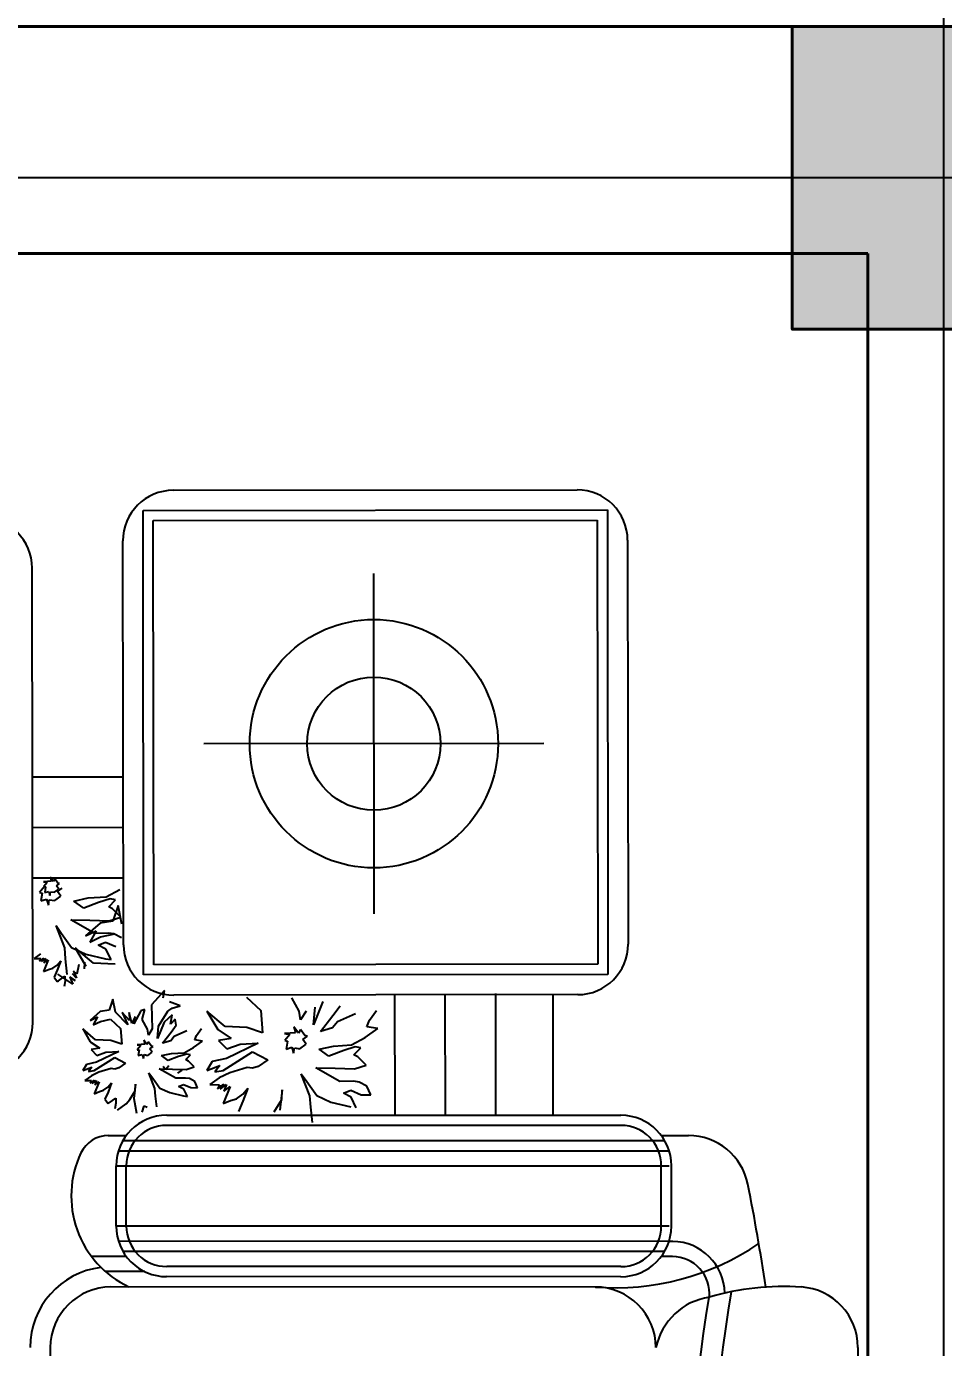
# Model space of a CAD drawing. Header units: feet. Extents: x 28652 to 66086, y -6769 to -640.
# Drawn here: x 49197.8 to 49234.1, y -4856.5 to -4804.2 of the extents above; entities that cross this region are included whole.
import ezdxf

# ---------------------------------------------------------------- set-up
doc = ezdxf.new("R2010")
doc.units = ezdxf.units.FT
doc.header["$LTSCALE"] = 50
doc.header["$MEASUREMENT"] = 0
doc.header["$PDMODE"] = 34
doc.linetypes.add('CENTER', pattern=[2, 1.25, -0.25, 0.25, -0.25])
for name, color, linetype in [('CL', 253, 'CENTER'), ('Furniture', 32, 'Continuous'), ('Hatch', 30, 'Continuous')]:
    doc.layers.add(name, color=color, linetype=linetype)
for name, color, linetype, lineweight in [('COLUMN', 145, 'Continuous', 40), ('DIMENSION', 142, 'Continuous', 13), ('wall', 6, 'Continuous', 40)]:
    doc.layers.add(name, color=color, linetype=linetype, lineweight=lineweight)
doc.styles.add('dimension', font='arial.ttf')
doc.dimstyles.new('1@100', dxfattribs={"dimscale": 0.1, "dimtxt": 60, "dimasz": 60, "dimexe": 60, "dimexo": 0, "dimgap": 30, "dimtad": 1, "dimdec": 0, "dimzin": 0, "dimdsep": 46, "dimlunit": 4, "dimtxsty": 'dimension', "dimcen": 0, "dimclrd": 256, "dimclre": 256, "dimclrt": 256, "dimadec": 0, "dimazin": 0, "dimtfac": 1, "dimtdec": 0, "dimtix": 1, "dimtofl": 0, "dimtmove": 0, "dimatfit": 3, "dimfxl": 60, "dimfxlon": 1, "dimtfillclr": 256, "dimtolj": 1, "dimtzin": 0, "dimlwd": -1, "dimlwe": -1, "dimarcsym": 0})

# ---------------------------------------------------------------- blocks, each defined once
blk = doc.blocks.new('column')
at = {"layer": 'Hatch'}
h = blk.add_hatch(color=256, dxfattribs=at)
h.dxf.hatch_style = 1
h.paths.add_polyline_path([(5267.643, 489.18), (5279.643, 489.18), (5279.643, 501.18), (5267.643, 501.18)])
at = {"layer": 'COLUMN'}
blk.add_lwpolyline([(5267.643, 501.18), (5279.643, 501.18), (5279.643, 489.18), (5267.643, 489.18)], close=True, dxfattribs=at)
blk = doc.blocks.new('*D978')
at = {"layer": 'Defpoints', "color": 0, "transparency": 16777216}
for p in [(49228.138, -4773.46), (49105.522, -4810.184), (49228.138, -4813.184)]:
    blk.add_point(p, dxfattribs=at)
at = {"layer": 'DIMENSION', "transparency": 16777216}
for p, q in [((49105.522, -4779.46), (49105.522, -4767.46)), ((49228.138, -4779.46), (49228.138, -4767.46)), ((49111.522, -4773.46), (49222.138, -4773.46))]:
    blk.add_line(p, q, dxfattribs=at)
for points in [[(49111.522, -4772.46), (49111.522, -4774.46), (49105.522, -4773.46)], [(49222.138, -4772.46), (49222.138, -4774.46), (49228.138, -4773.46)]]:
    blk.add_solid(points, dxfattribs=at)
at = {"layer": 'DIMENSION', "transparency": 16777216, "insert": (49166.83, -4766.615), "char_height": 6, "attachment_point": 5, "style": 'dimension'}
blk.add_mtext('\\A1;10\'-3" [3.11]', dxfattribs=at)
blk = doc.blocks.new('*D979')
at = {"layer": 'Defpoints', "color": 0, "transparency": 16777216}
for p in [(49240.138, -4773.46), (49228.138, -4813.184), (49240.138, -4813.184)]:
    blk.add_point(p, dxfattribs=at)
at = {"layer": 'DIMENSION', "transparency": 16777216}
for p, q in [((49228.138, -4779.46), (49228.138, -4767.46)), ((49240.138, -4779.46), (49240.138, -4767.46)), ((49222.138, -4773.46), (49216.138, -4773.46)), ((49246.138, -4773.46), (49252.138, -4773.46))]:
    blk.add_line(p, q, dxfattribs=at)
for points in [[(49222.138, -4772.46), (49222.138, -4774.46), (49228.138, -4773.46)], [(49246.138, -4772.46), (49246.138, -4774.46), (49240.138, -4773.46)]]:
    blk.add_solid(points, dxfattribs=at)
at = {"layer": 'DIMENSION', "transparency": 16777216, "insert": (49234.138, -4766.615), "char_height": 6, "attachment_point": 5, "style": 'dimension'}
blk.add_mtext("\\A1;1' [0.30]", dxfattribs=at)
blk = doc.blocks.new('*D983')
at = {"layer": 'Defpoints', "color": 0, "transparency": 16777216}
for p in [(49234.138, -4748.04), (49099.522, -4804.184), (49234.138, -4804.184)]:
    blk.add_point(p, dxfattribs=at)
at = {"layer": 'DIMENSION', "transparency": 16777216}
for p, q in [((49099.522, -4754.04), (49099.522, -4742.04)), ((49234.138, -4754.04), (49234.138, -4742.04)), ((49105.522, -4748.04), (49228.138, -4748.04))]:
    blk.add_line(p, q, dxfattribs=at)
for points in [[(49105.522, -4747.04), (49105.522, -4749.04), (49099.522, -4748.04)], [(49228.138, -4747.04), (49228.138, -4749.04), (49234.138, -4748.04)]]:
    blk.add_solid(points, dxfattribs=at)
at = {"layer": 'DIMENSION', "transparency": 16777216, "insert": (49166.83, -4741.195), "char_height": 6, "attachment_point": 5, "style": 'dimension'}
blk.add_mtext('\\A1;11\'-3" [3.42]', dxfattribs=at)
blk = doc.blocks.new('*D984')
at = {"layer": 'Defpoints', "color": 0, "transparency": 16777216}
for p in [(49359.138, -4748.04), (49234.138, -4804.184), (49359.138, -4804.184)]:
    blk.add_point(p, dxfattribs=at)
at = {"layer": 'DIMENSION', "transparency": 16777216}
for p, q in [((49234.138, -4754.04), (49234.138, -4742.04)), ((49359.138, -4754.04), (49359.138, -4742.04)), ((49240.138, -4748.04), (49353.138, -4748.04))]:
    blk.add_line(p, q, dxfattribs=at)
for points in [[(49240.138, -4747.04), (49240.138, -4749.04), (49234.138, -4748.04)], [(49353.138, -4747.04), (49353.138, -4749.04), (49359.138, -4748.04)]]:
    blk.add_solid(points, dxfattribs=at)
at = {"layer": 'DIMENSION', "transparency": 16777216, "insert": (49296.638, -4741.195), "char_height": 6, "attachment_point": 5, "style": 'dimension'}
blk.add_mtext('\\A1;10\'-5" [3.18]', dxfattribs=at)
blk = doc.blocks.new('*D985')
at = {"layer": 'Defpoints', "color": 0, "transparency": 16777216}
for p in [(49365.138, -4718.899), (48938.906, -4804.184), (49365.138, -4804.184)]:
    blk.add_point(p, dxfattribs=at)
at = {"layer": 'DIMENSION', "transparency": 16777216}
for p, q in [((48938.906, -4724.899), (48938.906, -4712.899)), ((49365.138, -4724.899), (49365.138, -4712.899)), ((48944.906, -4718.899), (49359.138, -4718.899))]:
    blk.add_line(p, q, dxfattribs=at)
for points in [[(48944.906, -4717.899), (48944.906, -4719.899), (48938.906, -4718.899)], [(49359.138, -4717.899), (49359.138, -4719.899), (49365.138, -4718.899)]]:
    blk.add_solid(points, dxfattribs=at)
at = {"layer": 'DIMENSION', "transparency": 16777216, "insert": (49152.022, -4712.054), "char_height": 6, "attachment_point": 5, "style": 'dimension'}
blk.add_mtext('\\A1;35\'-6" [10.83]', dxfattribs=at)
blk = doc.blocks.new('Sofa')
at = {"layer": 'Furniture'}
for p, q in [((12405.8, 2472.4), (12805.8, 2472.4)), ((12375.8, 1992.4), (12375.8, 2452.4)), ((12375.8, 2452.4), (12835.8, 2452.4)), ((12835.8, 2452.4), (12835.8, 1992.4)), ((12385.8, 2002.4), (12385.8, 2442.4)), ((12385.8, 2442.4), (12825.8, 2442.4)), ((12825.8, 2442.4), (12825.8, 2002.4)), ((12355.8, 2022.4), (12355.8, 2422.4)), ((12855.8, 2422.4), (12855.8, 2022.4)), ((12265.9, 1945.5), (12265.9, 2395.5)), ((12604.2, 2052.7), (12604.2, 2389.8)), ((12772.7, 2221.2), (12435.6, 2221.2)), ((12355.8, 2188.4), (12265.9, 2188.4)), ((12355.8, 2138.4), (12265.9, 2138.4)), ((12355.8, 2088.4), (12265.9, 2088.4)), ((12284.5, 2085.4), (12276.8, 2084.8)), ((12276.8, 2084.8), (12280.5, 2084.2)), ((12280.5, 2084.2), (12276.9, 2080)), ((12286.4, 2085.1), (12283.3, 2089.4)), ((12283.3, 2089.4), (12284.5, 2085.4)), ((12287.8, 2087.7), (12286.4, 2085.1)), ((12290.9, 2083.4), (12287.8, 2087.7)), ((12289.5, 2080.7), (12292.7, 2083.1)), ((12291.8, 2077.5), (12289.5, 2080.7)), ((12292.7, 2083.1), (12290.9, 2083.4)), ((12277.8, 2080.2), (12272.7, 2074.2)), ((12272.7, 2074.2), (12275.4, 2073.7)), ((12275.4, 2073.7), (12274, 2065.8)), ((12274, 2065.8), (12279.8, 2067.5)), ((12276.9, 2080), (12278.8, 2079.7)), ((12278.8, 2079.7), (12277.9, 2074.1)), ((12277.9, 2074.1), (12281.9, 2075.3)), ((12279.8, 2067.5), (12281.6, 2061.8)), ((12281.9, 2075.3), (12283.1, 2071.3)), ((12283.1, 2071.3), (12283.7, 2075)), ((12283.7, 2075), (12287.5, 2074.4)), ((12287.5, 2074.4), (12291.8, 2077.5)), ((12287.8, 2066.2), (12294, 2070.6)), ((12290.6, 2075.3), (12295.3, 2078.6)), ((12294, 2070.6), (12290.6, 2075.3)), ((12306.8, 2065.7), (12321, 2068.8)), ((12321, 2068.8), (12338.9, 2069.9)), ((12342.7, 2067.9), (12331.2, 2064.4)), ((12338.9, 2069.9), (12352.4, 2077.2)), ((12348, 2067), (12342.7, 2067.9)), ((12281.6, 2061.8), (12282.4, 2067.1)), ((12282.4, 2067.1), (12287.8, 2066.2)), ((12316.5, 2058.6), (12306.8, 2065.7)), ((12331.2, 2064.4), (12316.5, 2058.6)), ((12341.3, 2059.9), (12348, 2067)), ((12345.1, 2057.9), (12341.3, 2059.9)), ((12353.3, 2049.7), (12345.1, 2057.9)), ((12350.6, 2061.3), (12345.3, 2045.8)), ((12354.4, 2042.9), (12350.6, 2061.3)), ((12289.1, 2041.4), (12294.6, 2033.6)), ((12297.7, 2019.4), (12289.1, 2041.4)), ((12327.4, 2033.6), (12303.7, 2047.1)), ((12303.7, 2047.1), (12322.7, 2046.7)), ((12332.7, 2043.8), (12318.3, 2031.2)), ((12322.7, 2046.7), (12341.8, 2046.2)), ((12345.3, 2045.8), (12332.7, 2043.8)), ((12341.8, 2046.2), (12353.3, 2049.7)), ((12294.6, 2033.6), (12304.5, 2019.7)), ((12318.3, 2031.2), (12328.7, 2036.3)), ((12328.7, 2036.3), (12322.7, 2025)), ((12322.7, 2025), (12333.1, 2030.1)), ((12341.1, 2034), (12327.4, 2033.6)), ((12333.1, 2030.1), (12347.3, 2033.2)), ((12346.4, 2033.1), (12341.1, 2034)), ((12353.9, 2029.1), (12346.4, 2033.1)), ((12298.5, 2008.4), (12297.7, 2019.4)), ((12304.5, 2019.7), (12318.5, 2013.2)), ((12326, 2004), (12308.1, 2019.3)), ((12308.1, 2019.3), (12318.7, 2001.1)), ((12330.9, 2022.1), (12338.2, 2024.9)), ((12338.4, 2018.1), (12330.9, 2022.1)), ((12338.2, 2024.9), (12348.4, 2020.5)), ((12343.5, 2007.7), (12338.4, 2018.1)), ((12273.8, 2013.5), (12267.3, 2008.9)), ((12267.3, 2008.9), (12274, 2008.7)), ((12272.6, 2006.1), (12276.9, 2009.2)), ((12274, 2008.7), (12272.6, 2006.1)), ((12276.9, 2009.2), (12274.5, 2005.8)), ((12274.5, 2005.8), (12278.8, 2008.9)), ((12281.4, 2007.5), (12276.6, 1995.9)), ((12278.8, 2008.9), (12277.1, 2004.4)), ((12277.1, 2004.4), (12281.4, 2007.5)), ((12285.8, 1999.1), (12290.1, 2002.2)), ((12290.1, 2002.2), (12293.7, 2006.4)), ((12293.7, 2006.4), (12290.3, 1997.4)), ((12300.1, 1993.1), (12298.5, 2008.4)), ((12311.6, 2002.7), (12309.5, 1993.4)), ((12317.2, 1998.6), (12317.4, 2005.3)), ((12318.5, 2013.2), (12338.2, 2008.5)), ((12347.7, 2003.1), (12326, 2004)), ((12338.2, 2008.5), (12343.5, 2007.7)), ((12825.8, 2002.4), (12385.8, 2002.4)), ((12276.6, 1995.9), (12281.7, 1997.9)), ((12281.7, 1997.9), (12285.8, 1999.1)), ((12290.3, 1997.4), (12287.1, 1990.3)), ((12287.1, 1990.3), (12290.2, 1985.9)), ((12305.8, 1983.3), (12290.8, 1993.2)), ((12291.3, 1986.7), (12297.8, 1991.4)), ((12297.8, 1991.4), (12298, 1986.5)), ((12308.4, 1986.6), (12302.6, 1990.3)), ((12302.6, 1990.3), (12305.8, 1983.3)), ((12309.4, 1989.2), (12305.3, 1993.6)), ((12309.5, 1993.4), (12306.2, 1996.1)), ((12306.2, 1996.1), (12309.4, 1989.2)), ((12835.8, 1992.4), (12375.8, 1992.4)), ((12290.2, 1985.9), (12291.3, 1986.7)), ((12298, 1986.5), (12297.1, 1981)), ((12396.5, 1977), (12383.6, 1962.9)), ((12395.2, 1969.6), (12396.5, 1977)), ((12345.3, 1968.4), (12341.6, 1957.5)), ((12347.9, 1955.5), (12345.3, 1968.4)), ((12383.6, 1962.9), (12384.3, 1938.9)), ((12412.1, 1961.9), (12401.3, 1965.7)), ((12805.8, 1972.4), (12405.8, 1972.4)), ((12477.7, 1970.4), (12491.8, 1957.1)), ((12529.9, 1956.2), (12522.6, 1969.7)), ((12553.4, 1965.9), (12544.1, 1942.9)), ((12624.7, 1853.1), (12624.6, 1972.4)), ((12674.6, 1853), (12674.6, 1972.4)), ((12724.6, 1852.6), (12724.6, 1973.7)), ((12781.5, 1852.9), (12781.5, 1972.4)), ((12332.7, 1956.2), (12322.7, 1947.3)), ((12322.7, 1947.3), (12329.9, 1950.9)), ((12329.9, 1950.9), (12325.8, 1943)), ((12341.6, 1957.5), (12332.7, 1956.2)), ((12360.2, 1942.9), (12347.9, 1955.5)), ((12354.6, 1955.4), (12360.2, 1942.9)), ((12361.9, 1947.4), (12354.6, 1955.4)), ((12364.2, 1944.2), (12361.3, 1955.2)), ((12361.3, 1955.2), (12361.9, 1947.4)), ((12367.3, 1951.3), (12364.2, 1944.2)), ((12373.1, 1957), (12366.1, 1943.9)), ((12366.1, 1943.9), (12367.3, 1951.3)), ((12377.1, 1958.3), (12373.1, 1957)), ((12374.4, 1948.2), (12377.1, 1958.3)), ((12390.5, 1941.7), (12399.7, 1956.4)), ((12403.9, 1952.8), (12396, 1945.5)), ((12399.7, 1956.4), (12404.1, 1959.5)), ((12402.3, 1943.5), (12403.9, 1952.8)), ((12404.1, 1959.5), (12412.1, 1961.9)), ((12456.4, 1941.2), (12438.4, 1956.5)), ((12438.4, 1956.5), (12449.1, 1938.4)), ((12491.8, 1957.1), (12493.6, 1935)), ((12531.2, 1947.8), (12529.9, 1956.2)), ((12536.8, 1956.4), (12531.2, 1947.8)), ((12544.1, 1942.9), (12545.6, 1960.4)), ((12551.1, 1936.2), (12563.3, 1951.9)), ((12563.3, 1951.9), (12570.4, 1961.7)), ((12585.5, 1953.7), (12567.8, 1945.7)), ((12599.4, 1947.3), (12606.5, 1957)), ((12328.1, 1928.3), (12315.5, 1939)), ((12315.5, 1939), (12322.9, 1926.2)), ((12325.8, 1943), (12333, 1946.5)), ((12333, 1946.5), (12343, 1948.7)), ((12343, 1948.7), (12352.9, 1939.4)), ((12352.9, 1939.4), (12354.1, 1923.9)), ((12379.5, 1938.7), (12374.4, 1948.2)), ((12380.5, 1932.8), (12379.5, 1938.7)), ((12384.3, 1938.9), (12380.5, 1932.8)), ((12396, 1945.5), (12389.4, 1929.4)), ((12389.4, 1929.4), (12390.5, 1941.7)), ((12407, 1948.5), (12402.3, 1943.5)), ((12402.9, 1935.8), (12407.9, 1942.6)), ((12418.4, 1937), (12406, 1931.4)), ((12407.9, 1942.6), (12407, 1948.5)), ((12428.2, 1932.5), (12433.2, 1939.3)), ((12449.1, 1938.4), (12462.5, 1929.3)), ((12478.1, 1940.3), (12456.4, 1941.2)), ((12493.6, 1935), (12478.1, 1940.3)), ((12524.6, 1940.7), (12526.3, 1934.9)), ((12529, 1934.5), (12524.6, 1940.7)), ((12531, 1938.3), (12529, 1934.5)), ((12535.4, 1932.1), (12531, 1938.3)), ((12562.7, 1939.8), (12551.1, 1936.2)), ((12567.8, 1945.7), (12562.7, 1939.8)), ((12595.2, 1930.2), (12607.6, 1939)), ((12597, 1940.8), (12599.4, 1947.3)), ((12607.6, 1939), (12597, 1940.8)), ((12322.9, 1926.2), (12332.4, 1919.9)), ((12343.3, 1927.6), (12328.1, 1928.3)), ((12354.1, 1923.9), (12343.3, 1927.6)), ((12377, 1923.9), (12369.3, 1923.2)), ((12375.8, 1927.9), (12377, 1923.9)), ((12378.9, 1923.5), (12375.8, 1927.9)), ((12380.3, 1926.2), (12378.9, 1923.5)), ((12383.4, 1921.8), (12380.3, 1926.2)), ((12394.4, 1924.8), (12402.9, 1935.8)), ((12402.5, 1927.2), (12394.4, 1924.8)), ((12406, 1931.4), (12402.5, 1927.2)), ((12425.2, 1920.5), (12433.9, 1926.7)), ((12426.5, 1928), (12428.2, 1932.5)), ((12433.9, 1926.7), (12426.5, 1928)), ((12462.5, 1929.3), (12449.9, 1927.3)), ((12449.9, 1927.3), (12458.1, 1919.1)), ((12489.1, 1924.8), (12457.9, 1909.6)), ((12458.1, 1919.1), (12471.2, 1923.7)), ((12471.2, 1923.7), (12489.1, 1924.8)), ((12526.3, 1934.9), (12515.3, 1934.1)), ((12515.3, 1934.1), (12520.6, 1933.2)), ((12520.6, 1933.2), (12515.5, 1927.2)), ((12515.5, 1927.2), (12518.1, 1926.8)), ((12518.1, 1926.8), (12516.8, 1918.8)), ((12530.5, 1919.2), (12536.7, 1923.6)), ((12533.4, 1928.3), (12538.1, 1931.6)), ((12536.7, 1923.6), (12533.4, 1928.3)), ((12538.1, 1931.6), (12535.4, 1932.1)), ((12581.7, 1922.9), (12595.2, 1930.2)), ((12332.4, 1919.9), (12323.6, 1918.5)), ((12323.6, 1918.5), (12329.3, 1912.8)), ((12326.8, 1897.9), (12347.1, 1910.7)), ((12351, 1916.8), (12329.1, 1906.1)), ((12329.3, 1912.8), (12338.4, 1916)), ((12338.4, 1916), (12351, 1916.8)), ((12347.1, 1910.7), (12357.6, 1905.1)), ((12369.3, 1923.2), (12373, 1922.6)), ((12373, 1922.6), (12369.4, 1918.4)), ((12369.4, 1918.4), (12371.3, 1918.1)), ((12371.3, 1918.1), (12370.4, 1912.5)), ((12370.4, 1912.5), (12374.4, 1913.8)), ((12374.4, 1913.8), (12375.6, 1909.8)), ((12375.6, 1909.8), (12376.3, 1913.5)), ((12376.3, 1913.5), (12380, 1912.8)), ((12380, 1912.8), (12384.3, 1915.9)), ((12382, 1919.2), (12385.3, 1921.5)), ((12384.3, 1915.9), (12382, 1919.2)), ((12385.3, 1921.5), (12383.4, 1921.8)), ((12393.3, 1912.5), (12403.2, 1914.7)), ((12400.1, 1907.6), (12393.3, 1912.5)), ((12410.4, 1911.6), (12400.1, 1907.6)), ((12403.2, 1914.7), (12415.8, 1915.4)), ((12418.4, 1914), (12410.4, 1911.6)), ((12415.8, 1915.4), (12425.2, 1920.5)), ((12417.5, 1908.5), (12422.1, 1913.4)), ((12422.1, 1913.4), (12418.4, 1914)), ((12454.5, 1897.8), (12483.6, 1916.2)), ((12483.6, 1916.2), (12498.6, 1908.2)), ((12516.8, 1918.8), (12522.6, 1920.6)), ((12522.6, 1920.6), (12524.3, 1914.8)), ((12524.3, 1914.8), (12525.2, 1920.1)), ((12525.2, 1920.1), (12530.5, 1919.2)), ((12549.6, 1918.7), (12563.7, 1921.8)), ((12559.3, 1911.6), (12549.6, 1918.7)), ((12573.9, 1917.4), (12559.3, 1911.6)), ((12563.7, 1921.8), (12581.7, 1922.9)), ((12585.4, 1920.9), (12573.9, 1917.4)), ((12584.1, 1912.9), (12590.8, 1920)), ((12587.9, 1910.9), (12584.1, 1912.9)), ((12590.8, 1920), (12585.4, 1920.9)), ((12596.1, 1902.7), (12587.9, 1910.9)), ((12319.2, 1903.9), (12315.3, 1897.9)), ((12315.3, 1897.9), (12324.5, 1901.1)), ((12329.1, 1906.1), (12319.2, 1903.9)), ((12324.5, 1901.1), (12320.9, 1897)), ((12320.9, 1897), (12326.8, 1897.9)), ((12343.4, 1899.9), (12331.3, 1896.2)), ((12347.1, 1899.2), (12343.4, 1899.9)), ((12351.1, 1900.5), (12347.1, 1899.2)), ((12357.6, 1905.1), (12351.1, 1900.5)), ((12407.7, 1890), (12391.1, 1899.5)), ((12391.1, 1899.5), (12404.4, 1899.2)), ((12394.9, 1901.9), (12397.3, 1898.6)), ((12397.3, 1898.6), (12400.8, 1902.8)), ((12404.4, 1899.2), (12417.8, 1898.8)), ((12409.5, 1895.1), (12413.8, 1898.2)), ((12420.1, 1907.1), (12417.5, 1908.5)), ((12417.8, 1898.8), (12425.8, 1901.3)), ((12425.8, 1901.3), (12420.1, 1907.1)), ((12443.7, 1906.5), (12438.2, 1897.8)), ((12438.2, 1897.8), (12451.2, 1902.5)), ((12457.9, 1909.6), (12443.7, 1906.5)), ((12451.2, 1902.5), (12446.1, 1896.5)), ((12446.1, 1896.5), (12454.5, 1897.8)), ((12478.2, 1900.7), (12461, 1895.4)), ((12483.6, 1899.8), (12478.2, 1900.7)), ((12489.3, 1901.5), (12483.6, 1899.8)), ((12498.6, 1908.2), (12489.3, 1901.5)), ((12570.1, 1886.6), (12546.4, 1900.1)), ((12546.4, 1900.1), (12565.5, 1899.7)), ((12565.5, 1899.7), (12584.5, 1899.2)), ((12584.5, 1899.2), (12596.1, 1902.7)), ((12324, 1892.6), (12317.5, 1888)), ((12317.5, 1888), (12324.1, 1887.8)), ((12322.7, 1885.2), (12327.1, 1888.3)), ((12324.1, 1887.8), (12322.7, 1885.2)), ((12331.3, 1896.2), (12324, 1892.6)), ((12327.1, 1888.3), (12324.6, 1884.9)), ((12324.6, 1884.9), (12328.9, 1888)), ((12331.6, 1886.6), (12326.8, 1874.9)), ((12328.9, 1888), (12327.2, 1883.5)), ((12327.2, 1883.5), (12331.6, 1886.6)), ((12340.2, 1881.3), (12343.8, 1885.5)), ((12343.8, 1885.5), (12340.4, 1876.5)), ((12367.5, 1884.3), (12366.1, 1870.2)), ((12367.4, 1877.7), (12367.5, 1884.3)), ((12380.9, 1895.5), (12384.7, 1890.1)), ((12386.9, 1880.1), (12380.9, 1895.5)), ((12384.7, 1890.1), (12391.7, 1880.3)), ((12417.3, 1890.3), (12407.7, 1890)), ((12421, 1889.7), (12417.3, 1890.3)), ((12426.3, 1886.9), (12421, 1889.7)), ((12429.1, 1880.7), (12426.3, 1886.9)), ((12450.5, 1890.3), (12441.2, 1883.7)), ((12461, 1895.4), (12450.5, 1890.3)), ((12531.8, 1894.4), (12537.3, 1886.7)), ((12540.4, 1872.5), (12531.8, 1894.4)), ((12537.3, 1886.7), (12547.3, 1872.7)), ((12583.9, 1887), (12570.1, 1886.6)), ((12589.2, 1886.1), (12583.9, 1887)), ((12596.7, 1882.1), (12589.2, 1886.1)), ((12326.8, 1874.9), (12331.9, 1876.9)), ((12331.9, 1876.9), (12335.9, 1878.2)), ((12335.9, 1878.2), (12340.2, 1881.3)), ((12340.4, 1876.5), (12337.3, 1869.3)), ((12362.1, 1869), (12367.4, 1877.7)), ((12387.5, 1872.4), (12386.9, 1880.1)), ((12388.6, 1861.7), (12387.5, 1872.4)), ((12391.7, 1880.3), (12401.5, 1875.8)), ((12401.5, 1875.8), (12415.3, 1872.5)), ((12410.2, 1882), (12415.3, 1884)), ((12415.4, 1879.2), (12410.2, 1882)), ((12415.3, 1884), (12422.4, 1880.9)), ((12415.3, 1872.5), (12419, 1871.9)), ((12419, 1871.9), (12415.4, 1879.2)), ((12422.4, 1880.9), (12429.1, 1880.7)), ((12441.2, 1883.7), (12450.8, 1883.4)), ((12448.8, 1879.7), (12455, 1884.1)), ((12450.8, 1883.4), (12448.8, 1879.7)), ((12455, 1884.1), (12451.4, 1879.2)), ((12451.4, 1879.2), (12457.6, 1883.7)), ((12461.4, 1881.7), (12454.5, 1865.1)), ((12457.6, 1883.7), (12455.2, 1877.2)), ((12455.2, 1877.2), (12461.4, 1881.7)), ((12467.6, 1869.7), (12473.8, 1874.1)), ((12473.8, 1874.1), (12478.9, 1880.1)), ((12478.9, 1880.1), (12474, 1867.2)), ((12512.8, 1878.5), (12510.7, 1858.3)), ((12512.5, 1869), (12512.8, 1878.5)), ((12541.3, 1861.4), (12540.4, 1872.5)), ((12547.3, 1872.7), (12561.2, 1866.2)), ((12573.7, 1875.1), (12581, 1878)), ((12581.2, 1871.1), (12573.7, 1875.1)), ((12581, 1878), (12591.1, 1873.5)), ((12591.1, 1873.5), (12600.7, 1873.3)), ((12600.7, 1873.3), (12596.7, 1882.1)), ((12337.3, 1869.3), (12340.4, 1865)), ((12340.4, 1865), (12341.5, 1865.8)), ((12341.5, 1865.8), (12348, 1870.4)), ((12348.1, 1865.6), (12347.2, 1860)), ((12348, 1870.4), (12348.1, 1865.6)), ((12349.8, 1858.6), (12358.5, 1864.8)), ((12358.5, 1864.8), (12362.1, 1869)), ((12366.1, 1870.2), (12368.4, 1855.5)), ((12374.3, 1856.4), (12376.3, 1862.8)), ((12376.3, 1862.8), (12379, 1861.4)), ((12454.5, 1865.1), (12461.8, 1867.9)), ((12461.8, 1867.9), (12467.6, 1869.7)), ((12474, 1867.2), (12469.5, 1857.1)), ((12505, 1856.6), (12512.5, 1869)), ((12542.8, 1846.1), (12541.3, 1861.4)), ((12561.2, 1866.2), (12580.9, 1861.6)), ((12586.3, 1860.7), (12581.2, 1871.1)), ((12398.5, 1853.4), (12848.5, 1852.8)), ((12340.6, 1833.4), (12358.5, 1833.4)), ((12848.5, 1842.8), (12398.5, 1843.4)), ((12888.5, 1832.7), (12915.4, 1832.7)), ((12355.2, 1828.4), (12891.8, 1827.7)), ((12350.7, 1818.4), (12896.1, 1817.7)), ((12348.3, 1743.7), (12348.4, 1803.4)), ((12348.4, 1803.4), (12896.1, 1802.7)), ((12358.3, 1743.7), (12358.4, 1803.4)), ((12888.3, 1743), (12888.4, 1802.7)), ((12898.3, 1742.9), (12898.4, 1802.7)), ((12896, 1742.9), (12348.3, 1743.7)), ((12896, 1727.9), (12350.6, 1728.7)), ((12899.4, 1727.9), (12896, 1727.9)), ((12891.6, 1717.9), (12355, 1718.7)), ((12358.3, 1713.7), (12323.7, 1713.7)), ((12848.3, 1703), (12398.3, 1703.6)), ((12899.4, 1712.9), (12888.3, 1713)), ((12376.5, 1698.6), (12338, 1698.7)), ((12848.3, 1693), (12398.3, 1693.6)), ((12822.9, 1682.8), (12342.9, 1683.4)), ((12282.9, 1623.5), (12282.2, 1143.5)), ((13082.9, 1622.6), (13082.7, 1502.5))]:
    blk.add_line(p, q, dxfattribs=at)
for radius in [123, 66]:
    blk.add_circle((12604.2, 2221.2), radius, dxfattribs=at)
for centre, radius, start, end in [((12405.8, 2422.4), 50, 90, 180), ((12805.8, 2422.4), 50, 0, 90), ((12215.9, 2395.5), 50, 0, 90), ((12405.8, 2022.4), 50, 180, 270), ((12805.8, 2022.4), 50, 270, 0), ((12215.9, 1945.5), 50, 270, 0), ((12398.4, 1803.4), 50, 89.9245, 179.9245), ((12848.4, 1802.8), 50, 359.9245, 89.9245), ((12340.6, 1803.4), 30, 89.9245, 154.5167), ((12398.4, 1803.4), 40, 89.9245, 179.9245), ((12848.4, 1802.8), 40, 359.9245, 89.9245), ((12915.3, 1772.7), 60, 11.2265, 89.9245), ((12403.4, 1773.5), 99.6, 154.5167, 244.6712), ((10963.4, 1385.2), 2050, 8.3397, 11.2265), ((12398.3, 1743.6), 50, 179.9245, 269.9245), ((12398.3, 1743.6), 40, 179.9245, 269.9245), ((12848.3, 1743), 40, 269.9245, 359.9245), ((12848.3, 1743), 50, 269.9245, 359.9245), ((12899, 1675.8), 52.1, 0.844, 89.3298), ((12842.8, 1935.2), 253.2, 265.51, 304.1639), ((12342.9, 1623.4), 80, 96.9876, 179.9245), ((12899, 1675.8), 37.1, 355.0816, 89.3298), ((12342.9, 1623.4), 60, 89.9245, 179.9245), ((12822.9, 1622.8), 60, 359.9245, 89.9245), ((14714.7, 1380.3), 1782.2, 170.384, 189.4651), ((13009.1, 1423.2), 259.9, 86.0521, 106.3511), ((13022.9, 1622.7), 60, 359.9245, 86.0521), ((12945.2, 1609.6), 63.7, 98.3982, 168.1178), ((14744, 1380.3), 1832.2, 170.8203, 189.0288)]:
    blk.add_arc(centre, radius, start, end, dxfattribs=at)

msp = doc.modelspace()

# ---------------------------------------------------------------- linework, layer by layer
at = {"layer": 'CL', "ltscale": 25}
for p, q in [((49234.138, -4672.288), (49234.138, -5256.238)), ((49521.011, -4810.184), (48781.583, -4810.184))]:
    msp.add_line(p, q, dxfattribs=at)
at = {"layer": 'wall'}
for p, q in [((48938.906, -4804.184), (49365.138, -4804.184)), ((49105.522, -4813.184), (49231.138, -4813.184)), ((49231.138, -4813.184), (49231.138, -4922.714))]:
    msp.add_line(p, q, dxfattribs=at)

# ---------------------------------------------------------------- block references
msp.add_blockref('column', (43960.495, -5305.365))
at = {"xscale": 0.04, "yscale": 0.04, "zscale": 0.04, "rotation": 0.07054630869062066}
msp.add_blockref('Sofa', (48707.504, -4922.07), dxfattribs=at)

# ---------------------------------------------------------------- dimensions: what is measured, and where the dimension line sits
at = {"layer": 'DIMENSION'}
for base, p1, p2, picture, middle in [((49365.138, -4718.899), (48938.906, -4804.184), (49365.138, -4804.184), '*D985', (49152.022, -4712.054)), ((49234.138, -4748.04), (49099.522, -4804.184), (49234.138, -4804.184), '*D983', (49166.83, -4741.195)), ((49359.138, -4748.04), (49234.138, -4804.184), (49359.138, -4804.184), '*D984', (49296.638, -4741.195)), ((49228.138, -4773.46), (49105.522, -4810.184), (49228.138, -4813.184), '*D978', (49166.83, -4766.615)), ((49240.138, -4773.46), (49228.138, -4813.184), (49240.138, -4813.184), '*D979', (49234.138, -4766.615))]:
    dim = msp.add_linear_dim(base=base, p1=p1, p2=p2, dimstyle='1@100', override={"dimtmove": 1}, dxfattribs=at)
    dim.commit()
    dim.dimension.update_dxf_attribs({"geometry": picture, "text_midpoint": middle})

doc.saveas('drawing.dxf')
